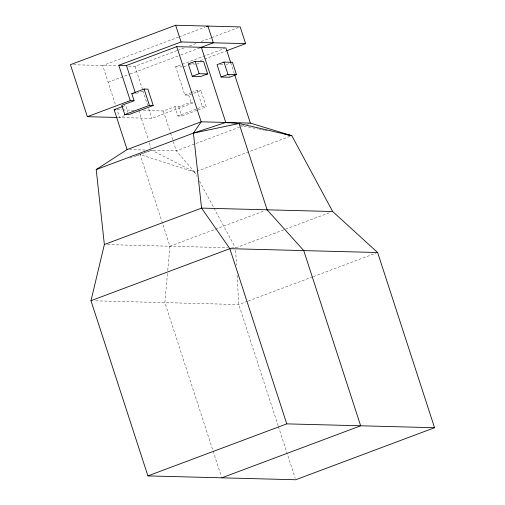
<?xml version="1.0" encoding="UTF-8"?>
<svg xmlns="http://www.w3.org/2000/svg" width="505" height="505" viewBox="0 0 505 505"><rect width="100%" height="100%" fill="white"/><g stroke="black" fill="none" stroke-linecap="round" stroke-linejoin="round"><path stroke-width="0.38" stroke-dasharray="2.52 1.89" d="M167.471 273.647L164.876 302.628L221.316 476.329M167.748 270.51L169.92 246.232L140.125 154.543L151.696 150.206L194.627 172.117L196.855 176.258M178.492 37.117L102.711 65.511L115.55 105.021M179.225 36.84L204.98 27.194M128.687 66.187L134.98 66.351L176.92 50.639M177.653 50.361L184.275 47.88M189.425 45.949L196.047 43.468M201.198 41.543L210.762 37.957M211.494 37.679L237.981 27.756M108.139 82.22L129.419 74.248M130.151 73.97L180.058 55.272M180.79 54.995L199.873 47.849M198.307 109.825L206.261 106.845L200.952 90.515L188.668 95.117L184.83 95.022L175.658 66.78L181.484 64.596M182.217 64.324L224.485 48.486M184.06 66.704L193.585 63.131M200.182 60.663L203.843 59.287M204.575 59.016L225.83 51.049M196.723 64.135L200.857 62.588M142.858 91.033L135.624 93.741L134.096 93.703M226.24 64.627L231.763 62.563M122.765 106.486L125.638 105.412L127.948 112.533M124.767 115.601L119.609 117.526L117.223 110.172M184.83 95.022L190.612 92.851M191.338 92.585L197.12 90.414L200.952 90.515M143.363 110.475L163.355 110.999L174.844 106.694L178.675 106.795L190.966 102.187L194.027 102.269M118.037 117.488L151.879 118.366L194.071 102.559M174.844 106.694L177.848 115.954L202.423 106.744L206.261 106.845M177.848 115.954L181.686 116.049L197.588 110.096M243.763 125.568L176.302 150.844L152.466 150.225M246.692 124.47L250.36 123.094M129.709 158.103L140.125 154.543L194.627 172.117L196.098 171.567M196.836 171.29L290.356 136.249M169.92 246.232L264.178 210.913M231.568 247.835L235.469 247.936L284.807 229.453M285.546 229.175L330.466 212.34M247.633 301.226L238.77 304.547L94.126 300.784M248.372 300.948L312.633 276.873M313.371 276.595L376.156 253.068M136.161 155.622L151.696 150.206M189.009 63.939L195.176 64.097M220.155 64.747L223.242 64.829M175.658 66.78L182.557 66.957M73.591 64.754L117.665 65.903M117.223 109.8L121.838 109.92M122.608 109.938L134.141 110.235M129.4 149.625L145.547 150.042M107.489 244.609L227.667 247.734M239.585 125.227L258.023 128.92M258.794 129.078L261.098 129.539M261.868 129.69L264.172 130.151M264.942 130.309L267.246 130.77M194.627 172.117L176.302 150.844L172.944 140.516M199.456 181.08L235.469 247.936M230.779 62.822L234.402 73.983M228.86 75.062L229.333 76.52M197.12 90.414L202.423 106.744M188.668 95.117L190.966 102.187M178.675 106.795L181.686 116.049M278.186 425.841L238.77 304.547L236.984 273.887M278.425 426.592L295.21 478.254M163.355 110.999L170.305 132.398M170.545 133.137L172.704 139.778M134.98 66.351L142.707 90.13M142.947 90.875L147.536 104.996M148.741 108.708L151.879 118.366M138.749 110.355L148.344 139.872M149.303 142.827L150.976 147.99M235.608 250.297L236.479 265.232"/><path stroke-width="0.76" d="M90.982 300.702L104.365 244.527L96.215 169.56L127.096 149.562L201.154 121.812L250.36 123.094L291.827 135.7L332.675 211.513L377.633 252.519L434.559 427.716L295.696 479.75L147.908 475.906L90.982 300.702L229.844 248.668L377.633 252.519M96.215 169.56L193.421 133.137L201.154 121.812L176.737 46.656L126.452 65.499L118.782 65.296L130.258 100.609L134.09 100.71L131.792 93.64L144.083 89.038L147.915 89.132L153.217 105.463L128.642 114.673L124.811 114.572L121.8 105.311L134.09 100.71M226.562 50.778L245.619 43.638L240.191 26.929L175.652 25.25L70.441 64.672L87.34 116.687L117.248 117.469M206.45 26.639L207.921 26.09L213.35 42.799L199.873 47.849M118.782 65.296L181.08 41.959L245.619 43.638M195.132 61.332L188.239 63.914L192.254 76.274L200.737 76.495L207.631 73.913L203.616 61.553L195.132 61.332L199.147 73.692L207.631 73.913M223.968 62.083L217.068 64.665L221.083 77.025L229.567 77.246L236.466 74.658L232.452 62.304L223.968 62.083L227.982 74.437L236.466 74.658M192.254 76.274L199.147 73.692M87.34 116.687L130.258 100.609M127.096 149.562L114.149 109.718L122.765 106.486M221.083 77.025L227.982 74.437M124.811 114.572L149.385 105.362L153.217 105.463M104.365 244.527L201.571 208.104L332.675 211.513M147.908 475.906L286.771 423.872L434.559 427.716M221.802 477.825L360.665 425.797L303.739 250.594L267.12 209.809L239.08 123.498L225.76 122.456L193.421 133.137L201.571 208.104L229.844 248.668L286.771 423.872M193.421 133.137L239.08 123.498L291.827 135.7L284.915 134.311M176.737 46.656L225.937 47.937L230.532 62.077M131.792 93.64L133.326 93.677M114.149 109.718L115.683 109.755M228.064 122.917L225.76 122.456L201.337 47.3M234.642 74.727L250.36 123.094M175.652 25.25L181.08 41.959M144.083 89.038L149.385 105.362M126.452 65.499L135.384 92.996"/></g></svg>
